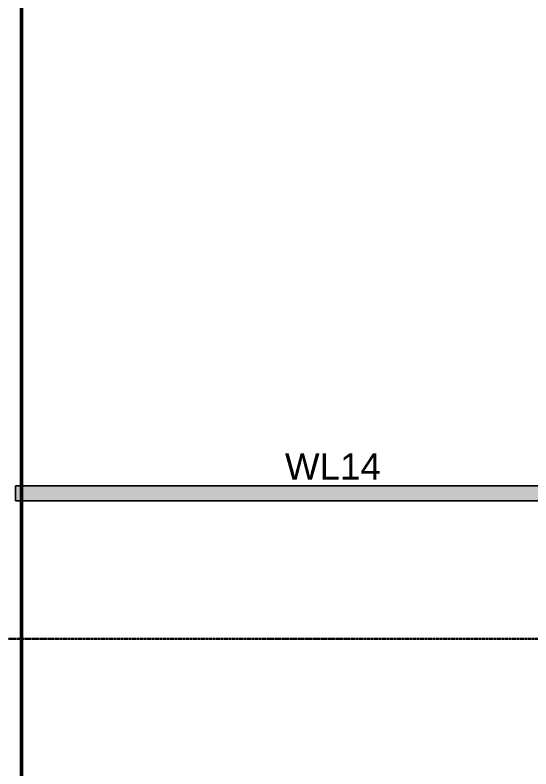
# Model space of a CAD drawing. Header units: inches. Extents: x -4126 to -1814, y 9773 to 12338.
# Drawn here: x -3823 to -3528.6, y 10393.1 to 10822.9 of the extents above; entities that cross this region are included whole.
import ezdxf

# ---------------------------------------------------------------- set-up
doc = ezdxf.new("R2010")
doc.units = ezdxf.units.IN
doc.header["$MEASUREMENT"] = 0
doc.linetypes.add('Grid Line 1_2_', pattern=[0.875, 0.5, -0.125, 0.125, -0.125])
for name, color, linetype, lineweight in [('I-WALL', 2, 'Continuous', 13), ('S-FNDN', 32, 'Continuous', 13), ('S-GRID', 1, 'Continuous', 9)]:
    doc.layers.add(name, color=color, linetype=linetype, lineweight=lineweight)
doc.layers.add('loads', color=1, linetype='Continuous')
doc.styles.add('Arial', font='Arial.ttf', dxfattribs={"height": 18})

# ---------------------------------------------------------------- blocks, each defined once
blk = doc.blocks.new('CTR - 1st Phase - Common Walls_rvt-1-FRAMING PLAN - 1ST FLOOR')
at = {"layer": 'I-WALL', "lineweight": 5, "transparency": 33554585}
for points in [[(-3819.32, 10545.94), (-3819.32, 10554.44), (-3822.72, 10554.44), (-3822.72, 10545.94)], [(-3495.32, 10545.94), (-3495.32, 10554.44), (-3819.32, 10554.44), (-3819.32, 10545.94), (-3531.71, 10545.94)]]:
    blk.add_hatch(color=8, dxfattribs=at).paths.add_polyline_path(points, flags=0)
at = {"layer": 'I-WALL', "color": 253}
for p, q in [((-3822.72, 10554.44), (-3819.32, 10554.44)), ((-3822.72, 10554.44), (-3822.72, 10545.94)), ((-3819.32, 10554.44), (-3495.32, 10554.44)), ((-3819.32, 10545.94), (-3822.72, 10545.94)), ((-3495.32, 10545.94), (-3819.32, 10545.94))]:
    blk.add_line(p, q, dxfattribs=at)
at = {"layer": 'I-WALL', "color": 9}
for p, q in [((-3819.32, 10554.44), (-3822.72, 10554.44)), ((-3822.72, 10545.94), (-3822.72, 10554.44)), ((-3495.32, 10554.44), (-3819.32, 10554.44)), ((-3822.72, 10545.94), (-3819.32, 10545.94)), ((-3819.32, 10545.94), (-3495.32, 10545.94))]:
    blk.add_line(p, q, dxfattribs=at)

msp = doc.modelspace()

# ---------------------------------------------------------------- linework, layer by layer
at = {"layer": 'S-FNDN', "lineweight": 50}
msp.add_line((-3819.324, 11542.989), (-3819.324, 9901.189), dxfattribs=at)
at = {"layer": 'S-GRID', "linetype": 'Grid Line 1_2_', "lineweight": 30}
msp.add_line((-1814.206, 10467.189), (-4076.95, 10467.189), dxfattribs=at)

# ---------------------------------------------------------------- block references
at = {"lineweight": 5}
msp.add_blockref('CTR - 1st Phase - Common Walls_rvt-1-FRAMING PLAN - 1ST FLOOR', (0, 0), dxfattribs=at)

# ---------------------------------------------------------------- texts
at = {"layer": 'loads', "insert": (-3669, 10573), "char_height": 15, "width": 31, "attachment_point": 1, "style": 'Arial'}
msp.add_mtext('WL14', dxfattribs=at)

doc.saveas('drawing.dxf')
